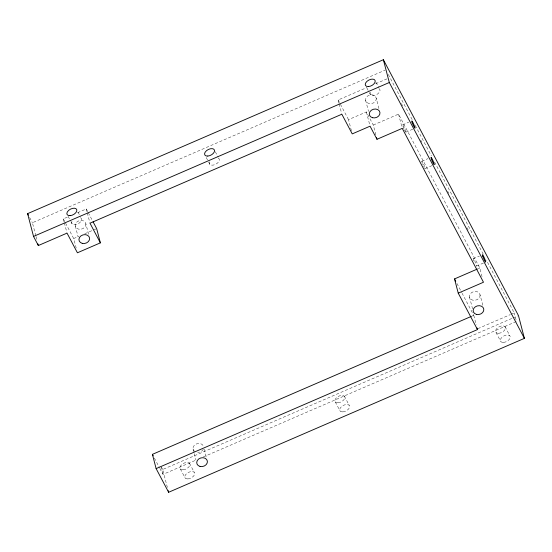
<?xml version="1.0" encoding="UTF-8"?>
<svg xmlns="http://www.w3.org/2000/svg" width="552" height="552" viewBox="0 0 552 552"><rect width="100%" height="100%" fill="white"/><g stroke="black" fill="none" stroke-linecap="round" stroke-linejoin="round"><path stroke-width="0.41" stroke-dasharray="2.76 2.07" d="M35.797 235.766L32.409 222.746L385.089 70.166M64.149 222.042L63.321 218.882L68.075 216.826M77.57 212.713L86.278 208.953L87.878 211.975M338.969 103.148L338.141 99.981L367.032 87.485M375.615 83.773L388.111 78.37M76.183 248.041L73.706 238.547L78.46 236.491M84.787 233.751L95.869 228.956M351.41 130.727L348.526 119.653L366.362 111.939L373.283 125.049L376.167 136.123M373.283 125.049L398.53 114.126L479.778 267.996L482.455 278.284M402.601 124.869L408.721 122.22M405.858 132.19L412.744 129.209M421.832 161.287L427.952 158.638M425.088 168.608L431.974 165.635M473.271 258.709L479.398 256.059M476.535 266.029L483.421 263.056M478.198 268.679L479.778 267.996M472.181 316.02L473.761 315.337L462.141 293.333M477.873 328.661L510.289 314.633M511.083 314.288L514.243 312.922L486.478 260.337M167.359 487.395L162.695 469.49L512.139 318.304M512.932 317.966L517.673 315.91M159.859 468.455L162.999 474.389L196.208 460.023M203.329 456.946L516.472 321.464L514.243 312.922M388.297 74.396L412.441 120.115M415.256 125.449L431.353 155.933M434.569 162.033L483.262 254.244M401.387 103.514L402.594 105.805M420.7 140.098L421.907 142.381M447.665 191.151L448.873 193.441M466.978 227.734L468.186 230.018M376.002 82.262L378.803 87.568M505.08 326.722L509.889 335.83M366.88 87.968L368.881 91.763M369.281 92.522L370.482 94.799M495.965 332.435L500.767 341.536M456.932 283.473L461.741 292.574M338.141 99.981L348.526 119.653M215.328 151.772L218.13 157.085M344.413 396.239L349.223 405.341M206.207 157.479L208.214 161.274M208.615 162.033L209.815 164.31M335.292 401.946L340.101 411.054M88.272 212.734L92.667 221.055M78.011 212.113L80.413 216.667M68.089 216.301L70.49 220.855M70.891 221.614L72.098 223.891M63.321 218.882L73.706 238.547M189.481 463.266L194.29 472.367M180.359 468.972L185.168 478.08M29.601 217.433L32.409 222.746M161.543 467.302L162.695 469.49M154.381 458.07L159.473 467.716M480.067 294.837A5.41 4.388 -14.6 0 1 472.74 300.164A5.41 4.388 -14.6 0 1 471.498 292.657A5.41 4.388 -14.6 0 1 480.067 294.837L482.959 305.918M469.469 296.935L472.56 308.803M473.761 315.337L476.231 324.831M398.53 114.126L402.242 128.368M376.229 98.173A5.41 4.388 -14.6 0 1 368.895 103.5A5.41 4.388 -14.6 0 1 367.653 95.993A5.41 4.388 -14.6 0 1 376.229 98.173L379.114 109.255M365.624 100.271L368.508 111.352M366.362 111.939L369.861 125.387M339.176 103.942L341.647 113.436M204.274 449.231L206.545 457.939M193.055 448.955L194.083 452.916M194.29 453.703L195.939 460.037M160.97 466.626L162.999 474.389M86.278 208.953L87.099 212.113M87.306 212.906L89.783 222.401M85.87 223.795A5.41 4.388 -14.6 0 1 78.543 229.121A5.41 4.388 -14.6 0 1 77.294 221.614A5.41 4.388 -14.6 0 1 85.87 223.795L88.755 234.869M75.265 225.892L78.156 236.967M64.356 222.835L66.826 232.33M36.011 236.58L36.86 239.837M405.513 131.956A4.023 0.442 66.6 0 1 405.202 131.486M404.823 130.81A4.023 0.442 66.6 0 1 404.409 129.975M403.974 129.044A4.023 0.442 66.6 0 1 402.629 124.835A4.023 0.442 66.6 0 1 404.768 128.657A4.023 0.442 66.6 0 1 405.741 132.197M424.743 168.381A4.023 0.442 66.6 0 1 424.433 167.905M424.053 167.228A4.023 0.442 66.6 0 1 423.639 166.393M422.791 164.496A4.023 0.442 66.6 0 1 422.425 163.564M422.128 162.723A4.023 0.442 66.6 0 1 423.287 163.502A4.023 0.442 66.6 0 1 424.971 168.622M473.864 260.986A4.023 0.442 66.6 0 1 473.623 258.936A4.023 0.442 66.6 0 1 475.941 263.752A4.023 0.442 66.6 0 1 476.19 265.802M203.308 449.169A5.41 4.388 -14.6 0 1 197.678 452.364M195.118 451.715A5.41 4.388 -14.6 0 1 195.084 444.677A5.41 4.388 -14.6 0 1 203.295 445.774M378.92 88.561A5.41 3.105 -27.8 0 1 375.843 95.006A5.41 3.105 -27.8 0 1 370.371 92.26M80.53 217.654A5.41 3.105 -27.8 0 1 77.453 224.098A5.41 3.105 -27.8 0 1 71.981 221.352M218.247 158.072A5.41 3.105 -27.8 0 1 215.17 164.517A5.41 3.105 -27.8 0 1 209.698 161.77M503.555 342.406A5.41 3.105 -27.8 0 0 510.262 336.547A5.41 3.105 -27.8 0 0 502.175 337.099A5.41 3.105 -27.8 0 0 503.555 342.406M498.746 333.298A5.41 3.105 -27.8 0 0 505.459 327.446A5.41 3.105 -27.8 0 0 497.366 327.991A5.41 3.105 -27.8 0 0 498.746 333.298M342.882 411.916A5.41 3.105 -27.8 0 0 349.595 406.058A5.41 3.105 -27.8 0 0 341.502 406.61A5.41 3.105 -27.8 0 0 342.882 411.916M338.072 402.808A5.41 3.105 -27.8 0 0 344.786 396.957A5.41 3.105 -27.8 0 0 336.692 397.509A5.41 3.105 -27.8 0 0 338.072 402.808M187.949 478.943A5.41 3.105 -27.8 0 0 194.663 473.092A5.41 3.105 -27.8 0 0 186.569 473.644A5.41 3.105 -27.8 0 0 187.949 478.943M183.14 469.842A5.41 3.105 -27.8 0 0 189.853 463.984A5.41 3.105 -27.8 0 0 181.76 464.536A5.41 3.105 -27.8 0 0 183.14 469.842"/><path stroke-width="0.83" d="M93.067 221.807L96.662 228.618L100.374 242.859L77.418 252.788L67.034 233.123L38.343 245.536L33.534 236.428L27.6 213.645L383.371 59.726L518.466 315.572L524.4 338.355L168.629 492.274L156.126 468.607L152.421 454.358L471.387 316.365M33.534 236.428L389.305 82.51L383.371 59.726M100.374 242.859L89.99 223.194L341.854 114.23L352.238 133.894L370.068 126.18L376.995 139.29L402.242 128.368L483.49 282.238L458.243 293.16L477.473 329.578L156.126 468.607M458.243 293.16L454.531 278.919L477.411 269.017M389.305 82.51L524.4 338.355M454.531 278.919L455.731 281.196M27.6 213.645L28.4 215.163M152.421 454.358L153.201 455.842M477.059 327.998L477.473 329.578M376.581 137.71L376.995 139.29M168.208 490.645L168.629 492.274M37.922 243.908L38.343 245.536M412.082 122.33A4.023 0.442 66.6 0 0 414.918 128.23A4.023 0.442 66.6 0 0 413.234 123.11A4.023 0.442 66.6 0 0 412.082 122.33M431.312 158.748A4.023 0.442 66.6 0 0 434.148 164.648A4.023 0.442 66.6 0 0 432.464 159.528A4.023 0.442 66.6 0 0 431.312 158.748M482.752 256.176A4.023 0.442 66.6 0 0 485.594 262.069A4.023 0.442 66.6 0 0 483.911 256.949A4.023 0.442 66.6 0 0 482.752 256.176M368.46 86.56A5.41 3.105 -27.8 0 0 375.174 80.702A5.41 3.105 -27.8 0 0 367.08 81.254A5.41 3.105 -27.8 0 0 368.46 86.56M70.069 215.653A5.41 3.105 -27.8 0 0 76.783 209.794A5.41 3.105 -27.8 0 0 68.689 210.346A5.41 3.105 -27.8 0 0 70.069 215.653M207.787 156.071A5.41 3.105 -27.8 0 0 214.5 150.213A5.41 3.105 -27.8 0 0 206.407 150.765A5.41 3.105 -27.8 0 0 207.787 156.071M372.607 117.742A5.41 4.388 -14.6 0 0 379.935 112.415A5.41 4.388 -14.6 0 0 371.358 110.234A5.41 4.388 -14.6 0 0 372.607 117.742M82.255 243.363A5.41 4.388 -14.6 0 0 89.583 238.036A5.41 4.388 -14.6 0 0 81.006 235.856A5.41 4.388 -14.6 0 0 82.255 243.363M476.452 314.405A5.41 4.388 -14.6 0 0 483.78 309.079A5.41 4.388 -14.6 0 0 475.203 306.898A5.41 4.388 -14.6 0 0 476.452 314.405M200.038 466.433A5.41 4.388 -14.6 0 0 207.366 461.099A5.41 4.388 -14.6 0 0 198.789 458.926A5.41 4.388 -14.6 0 0 200.038 466.433"/></g></svg>
